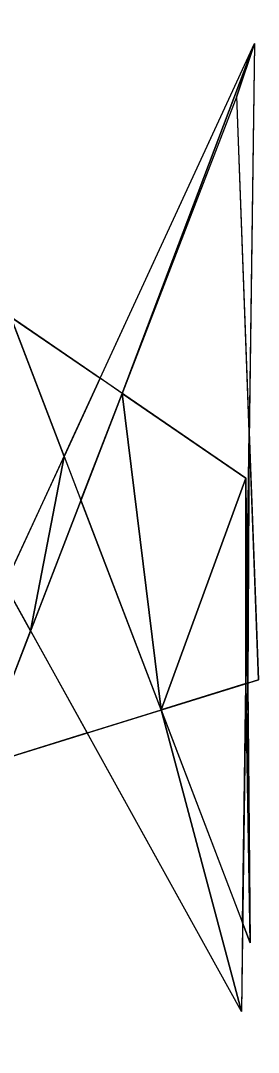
# Model space of a CAD drawing. Header units: metres. Extents: x -333 to 305, y -241 to 270.
# Drawn here: x 52.1 to 71.3, y -4.4 to 78.6 of the extents above; entities that cross this region are included whole.
import ezdxf

# ---------------------------------------------------------------- set-up
doc = ezdxf.new("R2010")
doc.units = ezdxf.units.M

msp = doc.modelspace()

# ---------------------------------------------------------------- linework, layer by layer
for p, q in [((42.19998, 78.599915, -401.6922), (70.61908, 4.394455, -394.6922)), ((42.97818, 16.122864, -352.6922), (70.95355, 76.74655, -345.6922)), ((70.95355, 76.74655, -345.6922), (69.90802, -1.1316681, -338.6922)), ((69.532196, 72.52783, -381.6922), (39.84436, -4.425827, -388.6922)), ((71.27484, 25.559998, -374.6922), (69.532196, 72.52783, -381.6922)), ((70.27026, 41.779297, -387.6922), (41.418274, 61.529816, -380.6922)), ((69.90802, -1.1316681, -338.6922), (40.633423, 51.681976, -339.6922)), ((70.61908, 4.394455, -394.6922), (70.27026, 41.779297, -387.6922)), ((43.755066, 17.020233, -367.6922), (71.27484, 25.559998, -374.6922))]:
    msp.add_line(p, q)
for points in [[(70.95355, 76.74655, -345.6922), (60.302216, 48.602875, -375.94458), (58.52713, 49.818024, -377.52597), (58.52723, 49.818123, -377.52588)], [(70.95355, 76.74655, -345.6922), (69.532196, 72.52783, -381.6922), (60.302216, 48.602875, -375.94458), (60.302315, 48.602974, -375.9445)], [(70.95355, 76.74655, -345.6922), (70.5343, 45.51877, -372.71997), (69.532196, 72.52783, -381.6922), (69.532295, 72.52793, -381.6921)], [(58.52713, 49.818024, -377.52597), (55.62848, 43.53656, -369.67703), (51.338104, 54.739227, -391.27014), (51.338203, 54.739326, -391.27005)], [(56.983124, 39.99945, -369.63837), (60.302216, 48.602875, -375.94458), (63.443817, 23.129913, -375.7519), (63.443916, 23.130013, -375.7518)], [(70.27026, 41.779297, -387.6922), (63.443817, 23.129913, -375.7519), (60.302216, 48.602875, -375.94458), (60.302315, 48.602974, -375.9445)], [(70.5343, 45.51877, -372.71997), (70.42407, 25.29599, -375.18256), (70.35794, 32.381836, -377.06216), (70.35804, 32.381935, -377.06207)], [(70.42407, 25.29599, -375.18256), (70.5343, 45.51877, -372.71997), (71.27484, 25.559998, -374.6922), (71.27494, 25.560097, -374.6921)], [(52.93106, 29.496094, -362.70465), (50.8674, 33.219086, -347.8289), (55.62848, 43.53656, -369.67703), (55.62858, 43.53666, -369.67694)], [(52.93106, 29.496094, -362.70465), (55.62848, 43.53656, -369.67703), (56.983124, 39.99945, -369.63837), (56.983223, 39.99955, -369.63828)], [(63.443817, 23.129913, -375.7519), (70.27026, 41.779297, -387.6922), (70.262146, 25.245728, -367.72552), (70.262245, 25.245827, -367.72543)], [(70.35794, 32.381836, -377.06216), (70.262146, 25.245728, -367.72552), (70.27026, 41.779297, -387.6922), (70.27036, 41.779396, -387.6921)], [(70.262146, 25.245728, -367.72552), (70.35794, 32.381836, -377.06216), (70.42407, 25.29599, -375.18256), (70.42417, 25.29609, -375.18246)], [(57.484802, 21.280762, -366.4207), (48.711365, 18.558228, -377.7772), (52.93106, 29.496094, -362.70465), (52.93116, 29.496193, -362.70456)], [(70.61908, 4.394455, -394.6922), (70.003784, 6.001068, -366.20068), (70.262146, 25.245728, -367.72552), (70.262245, 25.245827, -367.72543)], [(70.61908, 4.394455, -394.6922), (70.262146, 25.245728, -367.72552), (70.42407, 25.29599, -375.18256), (70.42417, 25.29609, -375.18246)], [(69.90802, -1.1316681, -338.6922), (57.484802, 21.280762, -366.4207), (63.443817, 23.129913, -375.7519), (63.443916, 23.130013, -375.7518)], [(69.90802, -1.1316681, -338.6922), (63.443817, 23.129913, -375.7519), (70.003784, 6.001068, -366.20068), (70.00388, 6.0011683, -366.2006)]]:
    msp.add_3dface(points)

doc.saveas('drawing.dxf')
